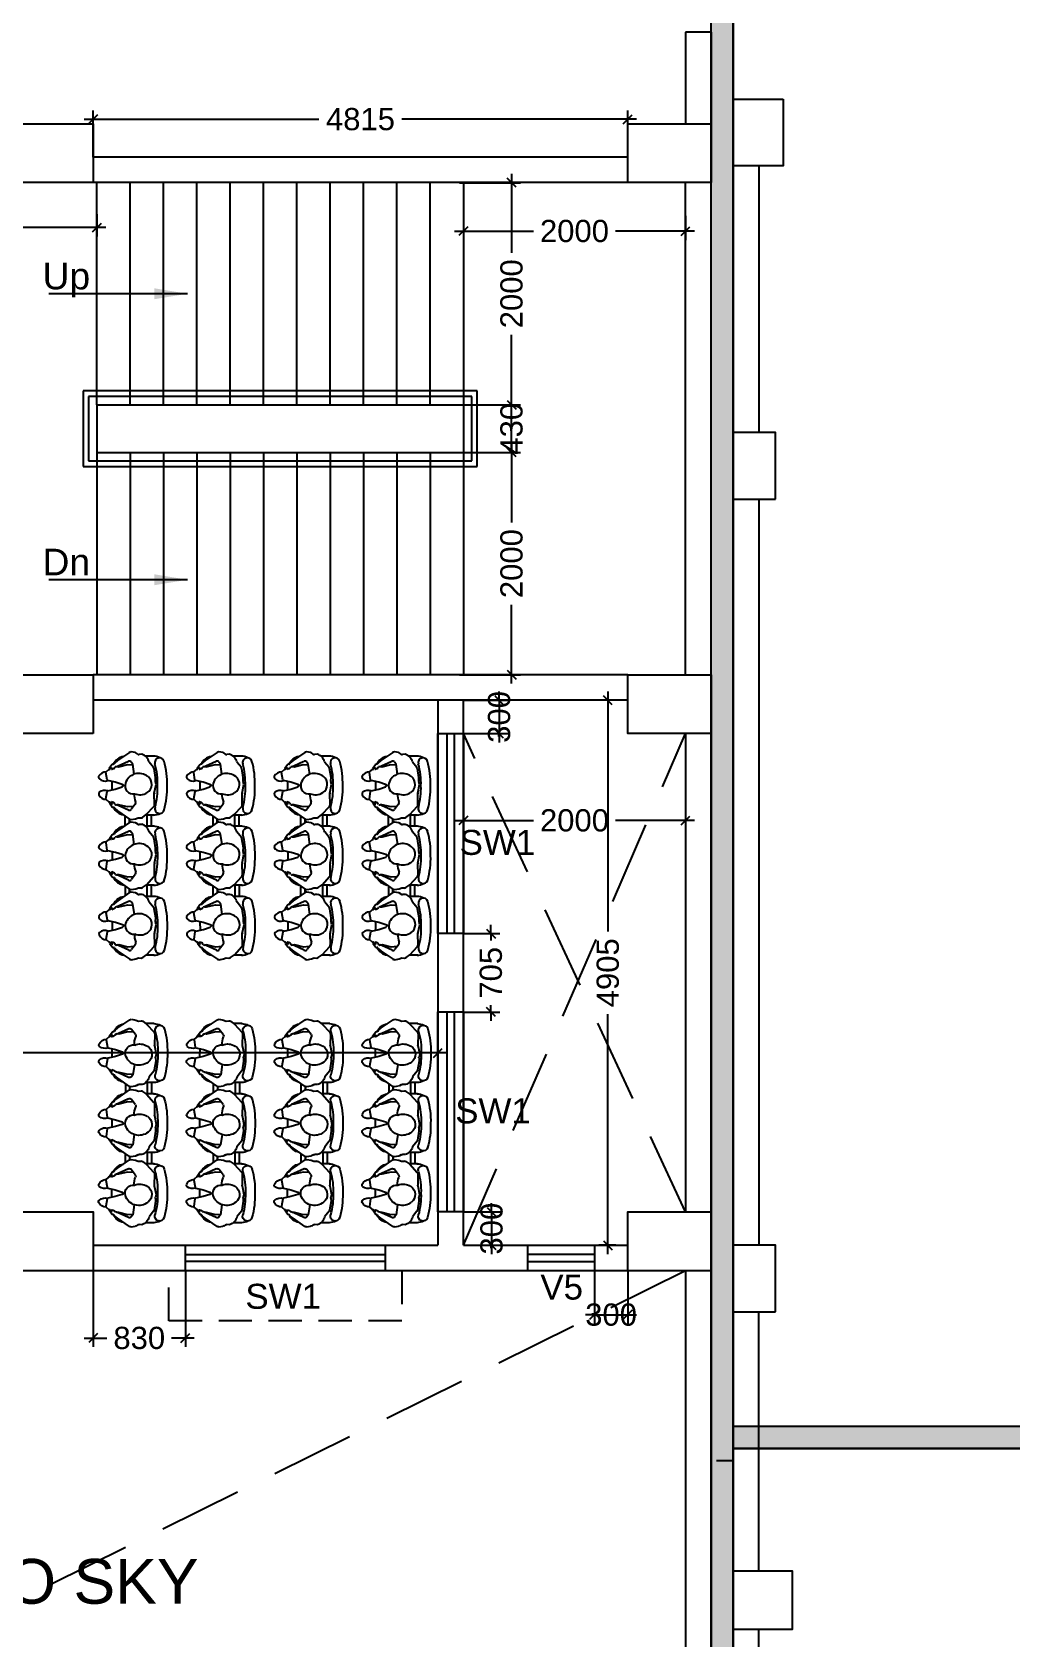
# Model space of a CAD drawing. Extents: x 7620542 to 7843793, y -6476226 to -6093835.
# Drawn here: x 7710235 to 7719049, y -6416719 to -6402265 of the extents above; entities that cross this region are included whole.
import ezdxf
from ezdxf.enums import TextEntityAlignment as Align

# ---------------------------------------------------------------- set-up
doc = ezdxf.new("R2010")
doc.units = 0
doc.header["$LTSCALE"] = 600
doc.header["$MEASUREMENT"] = 0
doc.header["$PDMODE"] = 35
for name, pattern in [('DASHED', [0.75, 0.5, -0.25]), ('HIDDEN', [0.375, 0.25, -0.125]), ('HIDDEN2', [0.1875, 0.125, -0.0625])]:
    doc.linetypes.add(name, pattern=pattern)
doc.layers.get('0').update_dxf_attribs({"linetype": 'CONTINUOUS'})
doc.layers.get('Defpoints').update_dxf_attribs({"linetype": 'CONTINUOUS'})
for name, color, linetype in [('chajja', 7, 'CONTINUOUS'), ('Duct', 8, 'CONTINUOUS'), ('Exp.Joint', 104, 'CONTINUOUS'), ('furniture', 33, 'CONTINUOUS'), ('Human', 8, 'CONTINUOUS'), ('joinery', 7, 'CONTINUOUS'), ('LA-column', 3, 'CONTINUOUS'), ('Railing', 21, 'CONTINUOUS'), ('Stairscase', 7, 'CONTINUOUS'), ('TEXT', 6, 'CONTINUOUS'), ('Walls', 7, 'CONTINUOUS'), ('WIN', 151, 'CONTINUOUS'), ('Working Dim', 5, 'CONTINUOUS')]:
    doc.layers.add(name, color=color, linetype=linetype)
doc.styles.add('ari', font='arial.ttf')
doc.styles.add('ARIAL', font='arial.ttf')
doc.dimstyles.new('int. dim', dxfattribs={"dimtxt": 450, "dimasz": 80, "dimexe": 80, "dimexo": 0, "dimgap": 70, "dimtad": 0, "dimdec": 0, "dimzin": 12, "dimdsep": 46, "dimtxsty": 'ari', "dimblk": 'OBLIQUE', "dimcen": 2, "dimdle": 80, "dimclrd": 256, "dimclre": 256, "dimclrt": 6, "dimadec": 0, "dimazin": 0, "dimtfac": 1, "dimtdec": 0, "dimtix": 1, "dimtmove": 2, "dimatfit": 3, "dimfxl": 1, "dimtolj": 1, "dimtzin": 0, "dimlwd": -1, "dimlwe": -1, "dimarcsym": 0})

# ---------------------------------------------------------------- blocks, each defined once
blk = doc.blocks.new('_Oblique')
at = {"color": 0, "linetype": 'ByBlock', "lineweight": -2}
blk.add_line((-0.5, -0.5), (0.5, 0.5), dxfattribs=at)
blk = doc.blocks.new('*D2235')
at = {"layer": 'Defpoints', "color": 0, "transparency": 16777216}
for p in [(7715599, -6403049), (7710784, -6403389), (7715599, -6403389)]:
    blk.add_point(p, dxfattribs=at)
at = {"layer": 'Working Dim', "transparency": 16777216}
for p, q in [((7710784, -6403389), (7710784, -6402969)), ((7715599, -6403389), (7715599, -6402969)), ((7710704, -6403049), (7712818, -6403049)), ((7715679, -6403049), (7713565, -6403049))]:
    blk.add_line(p, q, dxfattribs=at)
at = {"layer": 'Working Dim', "transparency": 16777216, "xscale": 80, "yscale": 80, "zscale": 80, "rotation": 180}
blk.add_blockref('_Oblique', (7710784, -6403049), dxfattribs=at)
at = {"layer": 'Working Dim', "transparency": 16777216, "xscale": 80, "yscale": 80, "zscale": 80}
blk.add_blockref('_Oblique', (7715599, -6403049), dxfattribs=at)
at = {"layer": 'Working Dim', "color": 6, "transparency": 16777216, "insert": (7713192, -6403049), "char_height": 200, "attachment_point": 5, "style": 'ari'}
blk.add_mtext('\\A1;4815', dxfattribs=at)
blk = doc.blocks.new('*D2237')
at = {"layer": 'Defpoints', "color": 0, "transparency": 16777216}
for p in [(7714119, -6403919, 1), (7716119, -6403919, 2), (7714119, -6404056)]:
    blk.add_point(p, dxfattribs=at)
at = {"layer": 'Working Dim', "transparency": 16777216}
for p, q in [((7714119, -6403919), (7714119, -6404136)), ((7716119, -6403919), (7716119, -6404136)), ((7714039, -6404056), (7714749, -6404056)), ((7716199, -6404056), (7715489, -6404056))]:
    blk.add_line(p, q, dxfattribs=at)
at = {"layer": 'Working Dim', "transparency": 16777216, "xscale": 80, "yscale": 80, "zscale": 80, "rotation": 180}
blk.add_blockref('_Oblique', (7714119, -6404056), dxfattribs=at)
at = {"layer": 'Working Dim', "transparency": 16777216, "xscale": 80, "yscale": 80, "zscale": 80}
blk.add_blockref('_Oblique', (7716119, -6404056), dxfattribs=at)
at = {"layer": 'Working Dim', "color": 6, "transparency": 16777216, "insert": (7715119, -6404056), "char_height": 200, "attachment_point": 5, "style": 'ari'}
blk.add_mtext('\\A1;2000', dxfattribs=at)
blk = doc.blocks.new('*D2238')
at = {"layer": 'Defpoints', "color": 0, "transparency": 16777216}
for p in [(7706484, -6403620, 12), (7706484, -6404023), (7710819, -6403904, 1)]:
    blk.add_point(p, dxfattribs=at)
at = {"layer": 'Working Dim', "transparency": 16777216}
for p, q in [((7706484, -6403620), (7706484, -6404103)), ((7706404, -6404023), (7708278, -6404023)), ((7710899, -6404023), (7709025, -6404023)), ((7710819, -6403904), (7710819, -6404103))]:
    blk.add_line(p, q, dxfattribs=at)
at = {"layer": 'Working Dim', "transparency": 16777216, "xscale": 80, "yscale": 80, "zscale": 80, "rotation": 180}
blk.add_blockref('_Oblique', (7706484, -6404023), dxfattribs=at)
at = {"layer": 'Working Dim', "transparency": 16777216, "xscale": 80, "yscale": 80, "zscale": 80}
blk.add_blockref('_Oblique', (7710819, -6404023), dxfattribs=at)
at = {"layer": 'Working Dim', "color": 6, "transparency": 16777216, "insert": (7708652, -6404023), "char_height": 200, "attachment_point": 5, "style": 'ari'}
blk.add_mtext('\\A1;4335', dxfattribs=at)
blk = doc.blocks.new('*D2239')
at = {"layer": 'Defpoints', "color": 0, "transparency": 16777216}
for p in [(7714084, -6403620, 5), (7714553, -6403620), (7714084, -6405620, 0)]:
    blk.add_point(p, dxfattribs=at)
at = {"layer": 'Working Dim', "transparency": 16777216}
for p, q in [((7714553, -6403540), (7714553, -6404250)), ((7714084, -6403620), (7714633, -6403620)), ((7714553, -6405700), (7714553, -6404990)), ((7714084, -6405620), (7714633, -6405620))]:
    blk.add_line(p, q, dxfattribs=at)
at = {"layer": 'Working Dim', "transparency": 16777216, "xscale": 80, "yscale": 80, "zscale": 80}
for p, rotation in [((7714553, -6403620), 90), ((7714553, -6405620), 270)]:
    blk.add_blockref('_Oblique', p, dxfattribs=dict(at, rotation=rotation))
at = {"layer": 'Working Dim', "color": 6, "transparency": 16777216, "insert": (7714553, -6404620), "char_height": 200, "attachment_point": 5, "rotation": 90, "style": 'ari'}
blk.add_mtext('\\A1;2000', dxfattribs=at)
blk = doc.blocks.new('*D2240')
at = {"layer": 'Defpoints', "color": 0, "transparency": 16777216}
for p in [(7714084, -6406049, -5), (7714084, -6408049, 1), (7714553, -6408049)]:
    blk.add_point(p, dxfattribs=at)
at = {"layer": 'Working Dim', "transparency": 16777216}
for p, q in [((7714553, -6405969), (7714553, -6406679)), ((7714084, -6406049), (7714633, -6406049)), ((7714553, -6408129), (7714553, -6407419)), ((7714084, -6408049), (7714633, -6408049))]:
    blk.add_line(p, q, dxfattribs=at)
at = {"layer": 'Working Dim', "transparency": 16777216, "xscale": 80, "yscale": 80, "zscale": 80}
for p, rotation in [((7714553, -6406049), 90), ((7714553, -6408049), 270)]:
    blk.add_blockref('_Oblique', p, dxfattribs=dict(at, rotation=rotation))
at = {"layer": 'Working Dim', "color": 6, "transparency": 16777216, "insert": (7714553, -6407049), "char_height": 200, "attachment_point": 5, "rotation": 90, "style": 'ari'}
blk.add_mtext('\\A1;2000', dxfattribs=at)
blk = doc.blocks.new('*D2241')
at = {"layer": 'Defpoints', "color": 0, "transparency": 16777216}
for p in [(7714084, -6405620, 0), (7714553, -6405620), (7714084, -6406049, -5)]:
    blk.add_point(p, dxfattribs=at)
at = {"layer": 'Working Dim', "transparency": 16777216}
for p, q in [((7714553, -6405620), (7714553, -6405540)), ((7714084, -6405620), (7714633, -6405620)), ((7714553, -6406049), (7714553, -6405620)), ((7714084, -6406049), (7714633, -6406049)), ((7714553, -6406049), (7714553, -6406129))]:
    blk.add_line(p, q, dxfattribs=at)
at = {"layer": 'Working Dim', "transparency": 16777216, "xscale": 80, "yscale": 80, "zscale": 80}
for p, rotation in [((7714553, -6405620), 270), ((7714553, -6406049), 90)]:
    blk.add_blockref('_Oblique', p, dxfattribs=dict(at, rotation=rotation))
at = {"layer": 'Working Dim', "color": 6, "transparency": 16777216, "insert": (7714553, -6405835), "char_height": 200, "attachment_point": 5, "rotation": 90, "style": 'ari'}
blk.add_mtext('\\A1;430', dxfattribs=at)
blk = doc.blocks.new('*D2243')
at = {"layer": 'Defpoints', "color": 0, "transparency": 16777216}
for p in [(7715299, -6413415, 2), (7715599, -6413415, 2), (7715599, -6413810)]:
    blk.add_point(p, dxfattribs=at)
at = {"layer": 'Working Dim', "transparency": 16777216}
for p, q in [((7715299, -6413415), (7715299, -6413890)), ((7715599, -6413415), (7715599, -6413890)), ((7715299, -6413810), (7715219, -6413810)), ((7715299, -6413810), (7715599, -6413810)), ((7715599, -6413810), (7715679, -6413810))]:
    blk.add_line(p, q, dxfattribs=at)
at = {"layer": 'Working Dim', "transparency": 16777216, "xscale": 80, "yscale": 80, "zscale": 80}
blk.add_blockref('_Oblique', (7715299, -6413810), dxfattribs=at)
at = {"layer": 'Working Dim', "transparency": 16777216, "xscale": 80, "yscale": 80, "zscale": 80, "rotation": 180}
blk.add_blockref('_Oblique', (7715599, -6413810), dxfattribs=at)
at = {"layer": 'Working Dim', "color": 6, "transparency": 16777216, "insert": (7715449, -6413810), "char_height": 200, "attachment_point": 5, "style": 'ari'}
blk.add_mtext('\\A1;300', dxfattribs=at)
blk = doc.blocks.new('*D2244')
at = {"layer": 'Defpoints', "color": 0, "transparency": 16777216}
for p in [(7714119, -6409309, 2), (7716119, -6409309, 2), (7716119, -6409361)]:
    blk.add_point(p, dxfattribs=at)
at = {"layer": 'Working Dim', "transparency": 16777216}
for p, q in [((7714039, -6409361), (7714749, -6409361)), ((7714119, -6409309), (7714119, -6409441)), ((7716199, -6409361), (7715489, -6409361)), ((7716119, -6409309), (7716119, -6409441))]:
    blk.add_line(p, q, dxfattribs=at)
at = {"layer": 'Working Dim', "transparency": 16777216, "xscale": 80, "yscale": 80, "zscale": 80, "rotation": 180}
blk.add_blockref('_Oblique', (7714119, -6409361), dxfattribs=at)
at = {"layer": 'Working Dim', "transparency": 16777216, "xscale": 80, "yscale": 80, "zscale": 80}
blk.add_blockref('_Oblique', (7716119, -6409361), dxfattribs=at)
at = {"layer": 'Working Dim', "color": 6, "transparency": 16777216, "insert": (7715119, -6409361), "char_height": 200, "attachment_point": 5, "style": 'ari'}
blk.add_mtext('\\A1;2000', dxfattribs=at)
blk = doc.blocks.new('*D2245')
at = {"layer": 'Defpoints', "color": 0, "transparency": 16777216}
for p in [(7715492, -6408279, 2), (7715420, -6413185), (7715492, -6413185, 2)]:
    blk.add_point(p, dxfattribs=at)
at = {"layer": 'Working Dim', "transparency": 16777216}
for p, q in [((7715420, -6408199), (7715420, -6410359)), ((7715492, -6408279), (7715340, -6408279)), ((7715420, -6413265), (7715420, -6411105)), ((7715492, -6413185), (7715340, -6413185))]:
    blk.add_line(p, q, dxfattribs=at)
at = {"layer": 'Working Dim', "transparency": 16777216, "xscale": 80, "yscale": 80, "zscale": 80}
for p, rotation in [((7715420, -6408279), 90), ((7715420, -6413185), 270)]:
    blk.add_blockref('_Oblique', p, dxfattribs=dict(at, rotation=rotation))
at = {"layer": 'Working Dim', "color": 6, "transparency": 16777216, "insert": (7715420, -6410732), "char_height": 200, "attachment_point": 5, "rotation": 90, "style": 'ari'}
blk.add_mtext('\\A1;4905', dxfattribs=at)
blk = doc.blocks.new('A$C6F2C55AD')
at = {"layer": 'furniture', "color": 8}
for p, q in [((-379, 896), (-303, 896)), ((0, 593), (0, 669)), ((-374, 366), (-301, 366)), ((-355, 366), (-355, 265)), ((-316, 366), (-316, 265)), ((-157, 331), (-157, 300)), ((-119, 356), (-119, 275)), ((-379, 265), (-303, 265)), ((-374, 265), (-303, 265)), ((0, -38), (0, 38)), ((-379, -265), (-301, -265)), ((-355, -265), (-355, -366)), ((-316, -265), (-316, -366)), ((-119, -275), (-119, -356)), ((-379, -366), (-303, -366)), ((-374, -366), (-303, -366)), ((-157, -300), (-157, -331)), ((0, -669), (0, -593)), ((-379, -896), (-301, -896))]:
    blk.add_line(p, q, dxfattribs=at)
for centre, radius, start, end in [((-429, 838), 43.2, 344.361, 164.361), ((-374, 771), 125, 90, 118.9699), ((-125, 771), 125, 25.4407, 79.8153), ((236, 652), 733, 164.361, 181.6247), ((236, 652), 647, 164.361, 181.8419), ((236, 610), 733, 178.3753, 195.639), ((236, 610), 647, 178.1581, 195.639), ((-429, 424), 43.2, 195.639, 15.639), ((-125, 491), 125, 280.1847, 334.5593), ((-374, 491), 125, 241.0301, 270), ((236, 21), 733, 164.361, 181.6247), ((-429, 207), 43.2, 344.361, 164.361), ((-374, 140), 125, 90, 118.9699), ((236, 21), 647, 164.361, 181.8419), ((-125, 140), 125, 25.4407, 79.8153), ((236, -21), 733, 178.3753, 195.639), ((236, -21), 647, 178.1581, 195.639), ((-429, -207), 43.2, 195.639, 15.639), ((-374, -140), 125, 241.0301, 270), ((-125, -140), 125, 280.1847, 334.5593), ((236, -610), 733, 164.361, 181.6247), ((-429, -424), 43.2, 344.361, 164.361), ((-374, -491), 125, 90, 118.9699), ((-125, -491), 125, 25.4407, 79.8153), ((236, -610), 647, 164.361, 181.8419), ((236, -652), 733, 178.3753, 195.639), ((236, -652), 647, 178.1581, 195.639), ((-429, -838), 43.2, 195.639, 15.639), ((-125, -771), 125, 280.1847, 334.5593), ((-374, -771), 125, 241.0301, 270)]:
    blk.add_arc(centre, radius, start, end, dxfattribs=at)
at = {"layer": 'Human', "color": 8}
for p, q in [((-309, 892), (-377, 818)), ((-274, 917), (-309, 892)), ((-236, 919), (-260, 921)), ((-212, 928), (-236, 919)), ((-172, 935), (-212, 928)), ((-50, 857), (-157, 931)), ((-383, 803), (-381, 703)), ((-209, 798), (-173, 844)), ((-148, 850), (-56, 808)), ((-56, 808), (-40, 802)), ((-25, 837), (-50, 857)), ((-19, 827), (-25, 837)), ((-7, 824), (-15, 825)), ((-8, 781), (4, 776)), ((-1, 787), (-5, 793)), ((5, 781), (-1, 787)), ((24, 785), (0, 820)), ((0, 792), (11, 789)), ((11, 789), (19, 779)), ((-381, 699), (-397, 621)), ((-397, 621), (-391, 593)), ((-391, 588), (-392, 559)), ((-392, 559), (-379, 478)), ((-375, 468), (-334, 417)), ((-200, 528), (-187, 436)), ((-187, 436), (-173, 418)), ((-148, 412), (-56, 454)), ((-56, 454), (-40, 459)), ((-40, 459), (-29, 462)), ((-25, 425), (-19, 435)), ((-15, 437), (-7, 438)), ((2, 482), (-10, 477)), ((-3, 469), (3, 477)), ((11, 473), (-3, 469)), ((0, 442), (24, 477)), ((4, 481), (2, 482)), ((3, 477), (4, 481)), ((19, 483), (11, 473)), ((-269, 348), (-244, 349)), ((-236, 288), (-260, 290)), ((-212, 297), (-236, 288)), ((-232, 346), (-216, 336)), ((-172, 304), (-212, 297)), ((-208, 333), (-172, 327)), ((-157, 331), (-50, 405)), ((-50, 226), (-157, 300)), ((-50, 405), (-25, 425)), ((-383, 172), (-381, 72)), ((-309, 261), (-377, 187)), ((-274, 286), (-309, 261)), ((-209, 167), (-173, 213)), ((-148, 219), (-56, 177)), ((-56, 177), (-40, 171)), ((-25, 206), (-50, 226)), ((-19, 196), (-25, 206)), ((-7, 193), (-15, 194)), ((-8, 151), (4, 145)), ((-1, 156), (-5, 162)), ((5, 150), (-1, 156)), ((24, 154), (0, 189)), ((0, 162), (11, 158)), ((11, 158), (19, 148)), ((-381, 68), (-397, -10)), ((-397, -10), (-391, -38)), ((-391, -43), (-392, -72)), ((-392, -72), (-379, -153)), ((-200, -103), (-187, -195)), ((-375, -163), (-334, -214)), ((-269, -283), (-244, -282)), ((-232, -285), (-216, -295)), ((-187, -195), (-173, -213)), ((-157, -300), (-50, -226)), ((-148, -219), (-56, -177)), ((-56, -177), (-40, -171)), ((-50, -226), (-25, -206)), ((-40, -171), (-29, -169)), ((-25, -206), (-19, -196)), ((-15, -194), (-7, -193)), ((2, -149), (-10, -154)), ((-3, -162), (3, -154)), ((11, -158), (-3, -162)), ((0, -189), (24, -154)), ((4, -150), (2, -149)), ((3, -154), (4, -150)), ((19, -148), (11, -158)), ((-309, -370), (-377, -444)), ((-274, -345), (-309, -370)), ((-236, -343), (-260, -341)), ((-212, -334), (-236, -343)), ((-172, -327), (-212, -334)), ((-209, -464), (-173, -418)), ((-208, -298), (-172, -304)), ((-50, -405), (-157, -331)), ((-148, -412), (-56, -454)), ((-25, -425), (-50, -405)), ((-19, -435), (-25, -425)), ((-381, -563), (-397, -641)), ((-383, -459), (-381, -559)), ((-56, -454), (-40, -459)), ((-7, -438), (-15, -437)), ((-8, -480), (4, -486)), ((-1, -475), (-5, -469)), ((5, -481), (-1, -475)), ((24, -477), (0, -442)), ((0, -469), (11, -473)), ((11, -473), (19, -483)), ((-397, -641), (-391, -668)), ((-391, -674), (-392, -703)), ((-392, -703), (-379, -784)), ((-375, -793), (-334, -844)), ((-200, -734), (-187, -826)), ((-187, -826), (-173, -844)), ((-157, -931), (-50, -857)), ((-148, -850), (-56, -808)), ((-56, -808), (-40, -802)), ((-50, -857), (-25, -837)), ((-40, -802), (-29, -800)), ((-25, -837), (-19, -827)), ((-15, -825), (-7, -824)), ((2, -780), (-10, -785)), ((-3, -793), (3, -785)), ((11, -789), (-3, -793)), ((0, -820), (24, -785)), ((4, -781), (2, -780)), ((3, -785), (4, -781)), ((19, -779), (11, -789)), ((-269, -914), (-244, -913)), ((-232, -916), (-216, -926)), ((-208, -929), (-172, -935))]:
    blk.add_line(p, q, dxfattribs=at)
for points in [[(-193, 818), (-141, 822), (-59, 802), (-42, 803)], [(-42, 459), (-59, 460), (-141, 440), (-187, 443)], [(-193, 188), (-141, 191), (-59, 171), (-42, 172)], [(-42, -172), (-59, -171), (-141, -191), (-187, -188)], [(-193, -443), (-141, -440), (-59, -460), (-42, -459)], [(-42, -803), (-59, -802), (-141, -822), (-187, -819)]]:
    blk.add_lwpolyline(points, dxfattribs=at)
for points in [[(24, 781), (52, 756, -0.259848), (54, 749), (43, 683, -0.302547), (37, 677), (-30, 662), (-92, 642), (-107, 628), (-92, 620), (-30, 600), (37, 585, -0.302547), (43, 578), (54, 513, -0.259848), (52, 506), (24, 481)], [(24, 150), (52, 125, -0.259848), (54, 118), (43, 52, -0.302547), (37, 46), (-30, 31), (-92, 11), (-107, -3), (-92, -11), (-30, -31), (37, -46, -0.302547), (43, -52), (54, -118, -0.259848), (52, -125), (24, -150)], [(24, -481), (52, -506, -0.259848), (54, -513), (43, -578, -0.302547), (37, -585), (-30, -600), (-92, -620), (-107, -633), (-92, -642), (-30, -662), (37, -677, -0.302547), (43, -683), (54, -749, -0.259848), (52, -756), (24, -781)]]:
    blk.add_lwpolyline(points, format="xyb", dxfattribs=at)
for points in [[(115, 689, 0.28165), (118, 712, 0.281432), (52, 756, -0.259848), (54, 749), (43, 683, -0.302547), (37, 677, 0.254294)], [(115, 58, 0.28165), (118, 81, 0.281432), (52, 125, -0.259848), (54, 118), (43, 52, -0.302547), (37, 46, 0.254294)], [(115, -573, 0.28165), (118, -550, 0.281432), (52, -506, -0.259848), (54, -513), (43, -578, -0.302547), (37, -585, 0.254294)]]:
    blk.add_lwpolyline(points, format="xyb", close=True, dxfattribs=at)
for centre, radius, start, end in [((-262, 900), 20.7, 84.2936, 126.1379), ((-168, 914), 20.7, 55.2478, 99.1519), ((-362, 803), 20.7, 137.3161, 180.8191), ((-193, 785), 20.7, 142.3991, 201.4261), ((-409, 700), 211, 1.1807, 21.4261), ((-157, 832), 20.7, 65.5125, 142.3991), ((-37, 793), 10.2, 45.435, 108.1784), ((-5, 806), 24.7, 193.9888, 263.5389), ((-15, 829), 4.56, 211.6328, 266.4385), ((-8, 814), 9.9, 34.2468, 86.4385), ((-3, 788), 5.09, 52.4637, 108.4149), ((0, 781), 6.05, 308.4181, 329.2946), ((3, 779), 2.67, 329.2946, 45.0334), ((21, 780), 2.15, 218.553, 288.5809), ((20, 783), 4.98, 288.5809, 18.6143), ((-411, 589), 20.7, 357.1355, 11.8973), ((-402, 703), 20.7, 348.8982, 0.8191), ((-269, 619), 89.1, 123.3122, 231.3111), ((-250, 591), 122, 67.1497, 123.3122), ((-240, 645), 124, 285.5429, 343.9718), ((-192, 631), 73.9, 343.9718, 98.0509), ((62, 513), 75.9, 47.3296, 108.8978), ((-358, 481), 20.7, 189.3001, 218.6806), ((-242, 652), 131, 231.3111, 285.5429), ((-7, 453), 24.1, 96.9092, 158.3871), ((-15, 432), 4.56, 93.5615, 148.3672), ((-8, 447), 9.9, 273.5615, 325.7532), ((21, 481), 2.15, 71.4191, 141.447), ((20, 479), 4.98, 341.3857, 71.4191), ((49, 588), 82.7, 271.2733, 329.4641), ((98, 552), 22.8, 344.3632, 47.2828), ((-238, 442), 99.4, 194.4561, 251.4627), ((-262, 270), 20.7, 84.2936, 126.1379), ((-243, 329), 20.7, 58.0246, 92.8591), ((-205, 354), 20.7, 238.0246, 260.8481), ((-157, 430), 20.7, 217.6009, 294.4875), ((-168, 348), 20.7, 260.8481, 304.7522), ((-168, 283), 20.7, 55.2478, 99.1519), ((-362, 173), 20.7, 137.3161, 180.8191), ((-193, 154), 20.7, 142.3991, 201.4261), ((-409, 69), 211, 1.1807, 21.4261), ((-157, 201), 20.7, 65.5125, 142.3991), ((-37, 162), 10.2, 45.435, 108.1784), ((-5, 175), 24.7, 193.9888, 263.5389), ((-15, 198), 4.56, 211.6328, 266.4385), ((-8, 184), 9.9, 34.2468, 86.4385), ((-3, 157), 5.09, 52.4637, 108.4149), ((0, 150), 6.05, 308.4181, 329.2946), ((3, 148), 2.67, 329.2946, 45.0334), ((21, 149), 2.15, 218.553, 288.5809), ((20, 152), 4.98, 288.5809, 18.6143), ((-402, 72), 20.7, 348.8982, 0.8191), ((-269, -12), 89.1, 123.3122, 231.3111), ((-250, -40), 122, 67.1497, 123.3122), ((-192, 0), 73.9, 343.9718, 98.0509), ((-411, -42), 20.7, 357.1355, 11.8973), ((-242, 21), 131, 231.3111, 285.5429), ((-240, 14), 124, 285.5429, 343.9718), ((62, -118), 75.9, 47.3296, 108.8978), ((49, -43), 82.7, 271.2733, 329.4641), ((98, -79), 22.8, 344.3632, 47.2828), ((-358, -150), 20.7, 189.3001, 218.6806), ((-238, -189), 99.4, 194.4561, 251.4627), ((-243, -302), 20.7, 58.0246, 92.8591), ((-157, -201), 20.7, 217.6009, 294.4875), ((-7, -178), 24.1, 96.9092, 158.3871), ((-15, -198), 4.56, 93.5615, 148.3672), ((-8, -184), 9.9, 273.5615, 325.7532), ((21, -149), 2.15, 71.4191, 141.447), ((20, -152), 4.98, 341.3857, 71.4191), ((-262, -361), 20.7, 84.2936, 126.1379), ((-205, -277), 20.7, 238.0246, 260.8481), ((-157, -430), 20.7, 65.5125, 142.3991), ((-168, -283), 20.7, 260.8481, 304.7522), ((-168, -348), 20.7, 55.2478, 99.1519), ((-362, -458), 20.7, 137.3161, 180.8191), ((-402, -559), 20.7, 348.8982, 0.8191), ((-269, -643), 89.1, 123.3122, 231.3111), ((-250, -671), 122, 67.1497, 123.3122), ((-193, -477), 20.7, 142.3991, 201.4261), ((-409, -562), 211, 1.1807, 21.4261), ((-192, -631), 73.9, 343.9718, 98.0509), ((-37, -469), 10.2, 45.435, 108.1784), ((-5, -456), 24.7, 193.9888, 263.5389), ((-15, -432), 4.56, 211.6328, 266.4385), ((-8, -447), 9.9, 34.2468, 86.4385), ((-3, -473), 5.09, 52.4637, 108.4149), ((0, -481), 6.05, 308.4181, 329.2946), ((3, -483), 2.67, 329.2946, 45.0334), ((21, -481), 2.15, 218.553, 288.5809), ((20, -479), 4.98, 288.5809, 18.6143), ((-411, -673), 20.7, 357.1355, 11.8973), ((-242, -610), 131, 231.3111, 285.5429), ((-240, -617), 124, 285.5429, 343.9718), ((62, -749), 75.9, 47.3296, 108.8978), ((49, -674), 82.7, 271.2733, 329.4641), ((98, -710), 22.8, 344.3632, 47.2828), ((-358, -781), 20.7, 189.3001, 218.6806), ((-238, -820), 99.4, 194.4561, 251.4627), ((-157, -832), 20.7, 217.6009, 294.4875), ((-7, -809), 24.1, 96.9092, 158.3871), ((-15, -829), 4.56, 93.5615, 148.3672), ((-8, -814), 9.9, 273.5615, 325.7532), ((21, -780), 2.15, 71.4191, 141.447), ((20, -783), 4.98, 341.3857, 71.4191), ((-243, -933), 20.7, 58.0246, 92.8591), ((-205, -908), 20.7, 238.0246, 260.8481), ((-168, -914), 20.7, 260.8481, 304.7522)]:
    blk.add_arc(centre, radius, start, end, dxfattribs=at)
blk = doc.blocks.new('*D2246')
at = {"layer": 'Defpoints', "color": 0, "transparency": 16777216}
for p in [(7688949, -6410882, 2), (7713889, -6410882, 2), (7713889, -6411454)]:
    blk.add_point(p, dxfattribs=at)
at = {"layer": 'Working Dim', "transparency": 16777216}
for p, q in [((7688949, -6410882), (7688949, -6411534)), ((7713889, -6410882), (7713889, -6411534)), ((7688869, -6411454), (7700971, -6411454)), ((7713969, -6411454), (7701867, -6411454))]:
    blk.add_line(p, q, dxfattribs=at)
at = {"layer": 'Working Dim', "transparency": 16777216, "xscale": 80, "yscale": 80, "zscale": 80, "rotation": 180}
blk.add_blockref('_Oblique', (7688949, -6411454), dxfattribs=at)
at = {"layer": 'Working Dim', "transparency": 16777216, "xscale": 80, "yscale": 80, "zscale": 80}
blk.add_blockref('_Oblique', (7713889, -6411454), dxfattribs=at)
at = {"layer": 'Working Dim', "color": 6, "transparency": 16777216, "insert": (7701419, -6411454), "char_height": 200, "attachment_point": 5, "style": 'ari'}
blk.add_mtext('\\A1;24940', dxfattribs=at)
blk = doc.blocks.new('*D2473')
at = {"layer": 'Defpoints', "color": 0, "transparency": 16777216}
for p in [(7710785, -6413415, 2), (7711615, -6413415, 2), (7711615, -6414020)]:
    blk.add_point(p, dxfattribs=at)
at = {"layer": 'Working Dim', "transparency": 16777216}
for p, q in [((7710785, -6413415), (7710785, -6414100)), ((7711615, -6413415), (7711615, -6414100)), ((7710705, -6414020), (7710909, -6414020)), ((7711695, -6414020), (7711491, -6414020))]:
    blk.add_line(p, q, dxfattribs=at)
at = {"layer": 'Working Dim', "transparency": 16777216, "xscale": 80, "yscale": 80, "zscale": 80, "rotation": 180}
blk.add_blockref('_Oblique', (7710785, -6414020), dxfattribs=at)
at = {"layer": 'Working Dim', "transparency": 16777216, "xscale": 80, "yscale": 80, "zscale": 80}
blk.add_blockref('_Oblique', (7711615, -6414020), dxfattribs=at)
at = {"layer": 'Working Dim', "color": 6, "transparency": 16777216, "insert": (7711200, -6414020), "char_height": 200, "attachment_point": 5, "style": 'ari'}
blk.add_mtext('\\A1;830', dxfattribs=at)
blk = doc.blocks.new('*D2474')
at = {"layer": 'Defpoints', "color": 0, "transparency": 16777216}
for p in [(7714119, -6408279, 9), (7714119, -6408579, 9), (7714441, -6408579)]:
    blk.add_point(p, dxfattribs=at)
at = {"layer": 'Working Dim', "transparency": 16777216}
for p, q in [((7714441, -6408279), (7714441, -6408199)), ((7714119, -6408279), (7714521, -6408279)), ((7714441, -6408279), (7714441, -6408579)), ((7714119, -6408579), (7714521, -6408579)), ((7714441, -6408579), (7714441, -6408659))]:
    blk.add_line(p, q, dxfattribs=at)
at = {"layer": 'Working Dim', "transparency": 16777216, "xscale": 80, "yscale": 80, "zscale": 80}
for p, rotation in [((7714441, -6408279), 270), ((7714441, -6408579), 90)]:
    blk.add_blockref('_Oblique', p, dxfattribs=dict(at, rotation=rotation))
at = {"layer": 'Working Dim', "color": 6, "transparency": 16777216, "insert": (7714441, -6408429), "char_height": 200, "attachment_point": 5, "rotation": 90, "style": 'ari'}
blk.add_mtext('\\A1;300', dxfattribs=at)
blk = doc.blocks.new('*D2475')
at = {"layer": 'Defpoints', "color": 0, "transparency": 16777216}
for p in [(7714119, -6412885, 9), (7714119, -6413185), (7714373, -6413185)]:
    blk.add_point(p, dxfattribs=at)
at = {"layer": 'Working Dim', "transparency": 16777216}
for p, q in [((7714373, -6412885), (7714373, -6412805)), ((7714119, -6412885), (7714453, -6412885)), ((7714373, -6412885), (7714373, -6413185)), ((7714119, -6413185), (7714453, -6413185)), ((7714373, -6413185), (7714373, -6413265))]:
    blk.add_line(p, q, dxfattribs=at)
at = {"layer": 'Working Dim', "transparency": 16777216, "xscale": 80, "yscale": 80, "zscale": 80}
for p, rotation in [((7714373, -6412885), 270), ((7714373, -6413185), 90)]:
    blk.add_blockref('_Oblique', p, dxfattribs=dict(at, rotation=rotation))
at = {"layer": 'Working Dim', "color": 6, "transparency": 16777216, "insert": (7714373, -6413035), "char_height": 200, "attachment_point": 5, "rotation": 90, "style": 'ari'}
blk.add_mtext('\\A1;300', dxfattribs=at)
blk = doc.blocks.new('*D2477')
at = {"layer": 'Defpoints', "color": 0, "transparency": 16777216}
for p in [(7714119, -6410379, -6), (7714367, -6410379), (7714119, -6411085, -6)]:
    blk.add_point(p, dxfattribs=at)
at = {"layer": 'Working Dim', "transparency": 16777216}
for p, q in [((7714119, -6410379), (7714447, -6410379)), ((7714367, -6410379), (7714367, -6410299)), ((7714367, -6410379), (7714367, -6410441)), ((7714119, -6411085), (7714447, -6411085)), ((7714367, -6411085), (7714367, -6411023)), ((7714367, -6411085), (7714367, -6411165))]:
    blk.add_line(p, q, dxfattribs=at)
at = {"layer": 'Working Dim', "transparency": 16777216, "xscale": 80, "yscale": 80, "zscale": 80}
for p, rotation in [((7714367, -6410379), 270), ((7714367, -6411085), 90)]:
    blk.add_blockref('_Oblique', p, dxfattribs=dict(at, rotation=rotation))
at = {"layer": 'Working Dim', "color": 6, "transparency": 16777216, "insert": (7714367, -6410732), "char_height": 200, "attachment_point": 5, "rotation": 90, "style": 'ari'}
blk.add_mtext('\\A1;705', dxfattribs=at)

msp = doc.modelspace()

# ---------------------------------------------------------------- hatches: boundary and pattern name
at = {"layer": 'Exp.Joint', "linetype": 'HIDDEN'}
for points in [[(7716549.14, -6334493.662), (7716349.14, -6334493.662), (7716349.14, -6455862.509), (7716549.14, -6455862.509)], [(7716549.14, -6414814.292), (7720910.342, -6414814.292), (7720910.342, -6415014.292), (7716549.14, -6415014.292)], [(7716549.14, -6414814.292), (7720910.342, -6414814.292), (7720910.342, -6415014.292), (7716549.14, -6415014.292)]]:
    msp.add_hatch(color=256, dxfattribs=at).paths.add_polyline_path(points)

# ---------------------------------------------------------------- linework, layer by layer
at = {"layer": 'chajja', "color": 7, "linetype": 'DASHED', "elevation": -9.699}
msp.add_lwpolyline([(7713565.144, -6413414.851), (7713565.144, -6413864.851), (7711465.144, -6413864.85), (7711465.144, -6413414.85)], dxfattribs=at)
at = {"layer": 'Duct', "color": 8, "linetype": 'HIDDEN2', "ltscale": 10}
for p, q in [((7714118.849, -6413184.822, -5.945), (7716119.144, -6408579.459, -2.179)), ((7716119.144, -6412884.85, -2.179), (7714118.849, -6408579.462, -5.945)), ((7716119.145, -6413414.85, -1.988), (7703969.147, -6419413.735, 1.741))]:
    msp.add_line(p, q, dxfattribs=at)
at = {"layer": 'Exp.Joint', "linetype": 'HIDDEN'}
msp.add_line((7716549.14, -6415125.371, -10.075), (7716349.14, -6415125.371, -10.075), dxfattribs=at)
msp.add_line((7716549.14, -6415125.371, -10.075), (7716349.14, -6415125.371, -10.075), dxfattribs=at)
at = {"layer": 'Exp.Joint', "linetype": 'HIDDEN', "const_width": 20}
for points, elevation in [([(7716549.14, -6334493.662), (7716349.14, -6334493.662), (7716349.14, -6455862.509), (7716549.14, -6455862.509)], -11195.81), ([(7716549.14, -6414814.292), (7720910.342, -6414814.292), (7720910.342, -6415014.292), (7716549.14, -6415014.292)], -10.555), ([(7716549.14, -6414814.292), (7720910.342, -6414814.292), (7720910.342, -6415014.292), (7716549.14, -6415014.292)], -10.555)]:
    msp.add_lwpolyline(points, close=True, dxfattribs=dict(at, elevation=elevation))
at = {"layer": 'LA-column', "color": 2}
for points, elevation in [([(7716999.144, -6402869.615), (7716999.144, -6403469.615), (7716549.144, -6403469.615), (7716549.144, -6402869.615)], -11196.192), ([(7710784.144, -6403619.722), (7710034.144, -6403619.722), (7710034.144, -6403089.722), (7710784.144, -6403089.722)], -9.508), ([(7716349.144, -6403619.722), (7715599.144, -6403619.722), (7715599.144, -6403089.722), (7716349.144, -6403089.722)], -14.83), ([(7716929.144, -6406469.717), (7716929.144, -6405869.717), (7716549.144, -6405869.717), (7716549.144, -6406469.717)], -14.83), ([(7710784.144, -6408579.442), (7710034.144, -6408579.442), (7710034.144, -6408049.442), (7710784.144, -6408049.442)], -9.508), ([(7716349.144, -6408579.442), (7715599.144, -6408579.442), (7715599.144, -6408049.442), (7716349.144, -6408049.442)], -9.508), ([(7710784.144, -6413414.832), (7710034.144, -6413414.832), (7710034.144, -6412884.832), (7710784.144, -6412884.832)], -9.508), ([(7716349.144, -6413414.832), (7715599.144, -6413414.832), (7715599.144, -6412884.832), (7716349.144, -6412884.832)], -9.508), ([(7716928.97, -6413784.832), (7716928.97, -6413184.832), (7716548.97, -6413184.832), (7716548.97, -6413784.832)], -11.41)]:
    msp.add_lwpolyline(points, close=True, dxfattribs=dict(at, elevation=elevation))
at = {"layer": 'LA-column', "color": 2, "elevation": -9.699, "flags": 128}
msp.add_lwpolyline([(7716549.144, -6416113.752), (7717079.144, -6416113.752), (7717079.144, -6416643.752), (7716549.144, -6416643.752)], close=True, dxfattribs=at)
at = {"layer": 'Railing'}
for p, q in [((7714244.226, -6405494.739, -12.441), (7710694.226, -6405494.739, -12.441)), ((7710694.226, -6405494.739, -12.565), (7710694.226, -6406174.46, -12.546)), ((7714194.226, -6405544.739, -12.441), (7710744.226, -6405544.739, -12.441)), ((7710744.226, -6405544.739, -12.441), (7710744.226, -6406124.46, -12.441)), ((7714194.226, -6406124.46, -12.441), (7714194.226, -6405544.739, -12.441)), ((7714244.226, -6406174.46, -12.307), (7714244.226, -6405494.739, -12.575)), ((7710694.226, -6406174.46, -12.441), (7714244.226, -6406174.46, -12.441)), ((7710744.226, -6406124.46, -12.441), (7714194.226, -6406124.46, -12.441))]:
    msp.add_line(p, q, dxfattribs=at)
at = {"layer": 'Stairscase', "color": 7}
for p, q in [((7710819.226, -6405619.739, -12.441), (7710819.226, -6403619.739, -10.73)), ((7711119.226, -6405619.739, -12.441), (7711119.226, -6403619.739, -10.73)), ((7711419.226, -6405619.739, -12.441), (7711419.226, -6403619.739, -10.73)), ((7711719.226, -6405619.739, -12.441), (7711719.226, -6403619.739, -10.73)), ((7712019.226, -6405619.739, -12.441), (7712019.226, -6403619.739, -10.73)), ((7712319.226, -6405619.739, -12.441), (7712319.226, -6403619.739, -10.73)), ((7712619.226, -6405619.739, -12.441), (7712619.226, -6403619.739, -10.73)), ((7712919.226, -6405619.739, -12.441), (7712919.226, -6403619.739, -10.73)), ((7713219.226, -6405619.739, -12.441), (7713219.226, -6403619.739, -10.73)), ((7713519.226, -6405619.739, -12.441), (7713519.226, -6403619.739, -10.73)), ((7713819.226, -6405619.739, -12.441), (7713819.226, -6403619.739, -10.73)), ((7714119.226, -6403619.739, -10.73), (7714119.226, -6405619.739, -12.441)), ((7710819.226, -6405619.739, -12.441), (7714119.226, -6405619.739, -12.441)), ((7710819.226, -6405619.739, -12.441), (7710819.226, -6406049.46, -12.441)), ((7714119.226, -6405619.739, -12.441), (7714119.226, -6406049.46, -12.441)), ((7710819.226, -6406049.46, -12.441), (7714119.226, -6406049.46, -12.441)), ((7710819.226, -6406049.46, -12.441), (7710819.226, -6408049.46, -8.2)), ((7711119.226, -6406049.46, -12.441), (7711119.226, -6408049.46, -8.2)), ((7711419.226, -6406049.46, -12.441), (7711419.226, -6408049.46, -8.2)), ((7711719.226, -6406049.46, -12.441), (7711719.226, -6408049.46, -8.2)), ((7712019.226, -6406049.46, -12.441), (7712019.226, -6408049.461, -8.2)), ((7712319.226, -6406049.46, -12.441), (7712319.226, -6408049.461, -8.2)), ((7712619.226, -6406049.46, -12.441), (7712619.226, -6408049.461, -8.2)), ((7712919.226, -6406049.46, -12.441), (7712919.226, -6408049.461, -8.2)), ((7713219.226, -6406049.46, -12.441), (7713219.226, -6408049.461, -8.2)), ((7713519.226, -6406049.46, -12.441), (7713519.226, -6408049.462, -8.2)), ((7713819.226, -6406049.46, -12.441), (7713819.226, -6408049.462, -8.2)), ((7714119.226, -6406049.46, -12.441), (7714119.226, -6408049.462, -8.2))]:
    msp.add_line(p, q, dxfattribs=at)
at = {"layer": 'Walls', "linetype": 'Continuous'}
for p, q in [((7716119.055, -6402264.781, -12.441), (7716119.055, -6403089.744, -12.441)), ((7716349.055, -6402264.781, -12.441), (7716119.055, -6402264.781, -12.441)), ((7716349.055, -6402264.781, -12.441), (7716349.055, -6403089.744, -12.441)), ((7715599.144, -6403389.38, -12.441), (7710784.144, -6403389.38, -12.441)), ((7716549.145, -6403469.615, -12.441), (7716549.145, -6405869.717, -12.441)), ((7716779.145, -6403469.615, -12.441), (7716779.145, -6405869.717, -12.441)), ((7715599.144, -6403619.739, -12.441), (7710784.144, -6403619.739, -12.441)), ((7716119.316, -6408049.463, -12.441), (7716119.316, -6403619.722, -12.441)), ((7716349.144, -6408049.463, -12.441), (7716349.144, -6403619.722, -12.441)), ((7716549.145, -6406469.717, -12.441), (7716549.145, -6413184.832, -12.441)), ((7716779.145, -6406469.717, -12.441), (7716779.145, -6413184.832, -12.441)), ((7715599.144, -6408049.463, -12.441), (7710785.144, -6408049.46, -12.441)), ((7715599.144, -6408279.292, -12.441), (7710785.144, -6408279.288, -12.441)), ((7713888.849, -6408279.291, -12.441), (7713888.849, -6413184.709, -12.441)), ((7714118.849, -6413184.822, -12.441), (7714118.849, -6408279.291, -12.441)), ((7716119.144, -6408579.459, -12.441), (7716119.144, -6412884.85, -12.441)), ((7716349.144, -6408579.459, -12.441), (7716349.144, -6412884.85, -12.441)), ((7710785.144, -6413184.822, -12.441), (7713888.849, -6413184.822, -12.441)), ((7714118.849, -6413184.822, -12.441), (7715599.144, -6413184.822, -12.441)), ((7715599.144, -6413414.85, -12.441), (7710785.144, -6413414.85, -12.441)), ((7716119.145, -6413414.833, -12.441), (7716119.144, -6419043.723, -12.441)), ((7716349.145, -6413414.85, -12.441), (7716349.144, -6419043.723, -12.441)), ((7716549.146, -6416113.752, -12.441), (7716549.146, -6413784.832, -12.441)), ((7716779.146, -6416113.752, -12.441), (7716779.146, -6413784.832, -12.441)), ((7716549.146, -6418963.698, -12.441), (7716549.146, -6416643.752, -12.441)), ((7716779.146, -6418963.698, -12.441), (7716779.146, -6416643.752, -12.441))]:
    msp.add_line(p, q, dxfattribs=at)
at = {"layer": 'WIN', "linetype": 'Continuous'}
for points, elevation in [([(7714118.807, -6408579.264), (7714118.807, -6410379.264), (7713888.807, -6410379.264), (7713888.807, -6408579.264)], -5.78), ([(7714036.024, -6408579.264), (7714036.024, -6410379.264), (7713971.591, -6410379.264), (7713971.591, -6408579.264)], -5.78), ([(7714118.807, -6411084.945), (7714118.807, -6412884.945), (7713888.807, -6412884.945), (7713888.807, -6411084.945)], -5.78), ([(7714036.024, -6411084.945), (7714036.024, -6412884.945), (7713971.59, -6412884.945), (7713971.59, -6411084.945)], -5.78), ([(7713415.144, -6413414.85), (7711615.144, -6413414.85), (7711615.144, -6413184.85), (7713415.144, -6413184.85)], -14.83), ([(7713415.144, -6413332.066), (7711615.144, -6413332.066), (7711615.144, -6413267.633), (7713415.144, -6413267.633)], -14.83), ([(7715299.144, -6413414.85), (7714699.144, -6413414.85), (7714699.144, -6413184.85), (7715299.144, -6413184.85)], -12.441), ([(7715299.144, -6413333.509), (7714699.144, -6413333.509), (7714699.144, -6413266.191), (7715299.144, -6413266.191)], -12.441)]:
    msp.add_lwpolyline(points, close=True, dxfattribs=dict(at, elevation=elevation))

# ---------------------------------------------------------------- block references
at = {"layer": 'furniture', "ltscale": 0.75, "rotation": 180.0922148507102}
for p in [(7710955.221, -6409679.168, -14.83), (7711745.876, -6409679.168, -14.83), (7712536.532, -6409679.168, -14.83), (7713327.188, -6409679.168, -14.83)]:
    msp.add_blockref('A$C6F2C55AD', p, dxfattribs=at)
at = {"layer": 'furniture', "ltscale": 0.75, "xscale": -1, "rotation": 359.9077851492898}
for p in [(7710955.221, -6412085.123, -14.83), (7711745.876, -6412085.123, -14.83), (7712536.532, -6412085.123, -14.83), (7713327.188, -6412085.123, -14.83)]:
    msp.add_blockref('A$C6F2C55AD', p, dxfattribs=at)

# ---------------------------------------------------------------- texts
at = {"layer": 'joinery', "style": 'ari'}
for s, p in [('SW1', (7714425.103, -6409670.688, -3.039)), ('SW1', (7714385.712, -6412087.261, -3.039)), ('SW1', (7712495.97, -6413756.62, -9.699)), ('V5', (7715003.964, -6413673.546, -38.43))]:
    msp.add_text(s, height=225, dxfattribs=at).set_placement(p, align=Align.CENTER)
at = {"layer": 'Stairscase', "color": 7, "linetype": 'Continuous', "style": 'ARIAL'}
for s, p in [('Up', (7710543.112, -6404580.295, -18.762)), ('Dn', (7710543.112, -6407154.676, -18.762))]:
    msp.add_text(s, height=240, dxfattribs=at).set_placement(p, align=Align.CENTER)
at = {"layer": 'TEXT', "color": 7, "style": 'ARIAL'}
msp.add_text('OPEN TO SKY', height=403.2, dxfattribs=at).set_placement((7709825.424, -6416411.199, -3.998), align=Align.CENTER)

# ---------------------------------------------------------------- dimensions: what is measured, and where the dimension line sits
at = {"layer": 'Working Dim'}
for base, p1, p2, override, picture, middle in [((7715599.144, -6403049.459, -12.441), (7710784.144, -6403389.38, -12.441), (7715599.144, -6403389.38, -12.441), {"dimtxt": 200, "dimarcsym": 1}, '*D2235', (7713191.644, -6403049.459, -12.441)), ((7706483.976, -6404022.638, -12.441), (7710819.226, -6403903.901, -10.973), (7706483.976, -6403619.767, -0.503), {"dimtxt": 200}, '*D2238', (7708651.601, -6404022.638, -12.441)), ((7714119.226, -6404056.01, -12.441), (7716119.144, -6403919.362, -10.471), (7714119.226, -6403919.362, -11.028), {"dimtxt": 200}, '*D2237', (7715119.185, -6404056.01, -12.441)), ((7716119.144, -6409361.26, -14.83), (7714118.849, -6409308.706, -12.441), (7716119.144, -6409308.706, -12.441), {"dimtxt": 200, "dimarcsym": 1}, '*D2244', (7715118.997, -6409361.26, -14.83)), ((7713888.849, -6411453.732, -14.83), (7688949.087, -6410882.152, -12.441), (7713888.849, -6410882.152, -12.441), {"dimtxt": 200}, '*D2246', (7701418.968, -6411453.732, -14.83)), ((7711615.144, -6414019.803, -14.83), (7710785.144, -6413414.85, -12.441), (7711615.144, -6413414.85, -12.441), {"dimtxt": 200, "dimarcsym": 1}, '*D2473', (7711200.144, -6414019.803, -14.83)), ((7715599.144, -6413810.176, -14.83), (7715299.112, -6413414.85, -12.441), (7715599.144, -6413414.85, -12.441), {"dimtxt": 200, "dimarcsym": 1}, '*D2243', (7715449.128, -6413810.176, -14.83))]:
    dim = msp.add_linear_dim(base=base, p1=p1, p2=p2, dimstyle='int. dim', override=override, dxfattribs=at)
    dim.commit()
    dim.dimension.update_dxf_attribs({"geometry": picture, "text_midpoint": middle})
for base, p1, p2, picture, middle in [((7714553.055, -6403619.739, -12.441), (7714084.144, -6405619.739, -12.748), (7714084.144, -6403619.739, -7.868), '*D2239', (7714553.055, -6404619.739, -12.441)), ((7714553.055, -6405619.739, -12.441), (7714084.144, -6406049.46, -17.318), (7714084.144, -6405619.739, -12.748), '*D2241', (7714553.055, -6405834.6, -12.441)), ((7714553.055, -6408049.462, -12.441), (7714084.194, -6406049.46, -17.318), (7714084.151, -6408049.462, -10.942), '*D2240', (7714553.055, -6407049.461, -12.441)), ((7714441.102, -6408579.264, -14.83), (7714118.807, -6408279.37, -5.78), (7714118.807, -6408579.264, -5.78), '*D2474', (7714441.102, -6408429.317, -14.83)), ((7714373.319, -6413184.805, -14.83), (7714118.807, -6412884.945, -5.78), (7714118.807, -6413184.805, -14.83), '*D2475', (7714373.319, -6413034.875, -14.83))]:
    dim = msp.add_linear_dim(base=base, p1=p1, p2=p2, angle=90, dimstyle='int. dim', override={"dimtxt": 200}, dxfattribs=at)
    dim.commit()
    dim.dimension.update_dxf_attribs({"geometry": picture, "text_midpoint": middle})
dim = msp.add_linear_dim(base=(7715419.618, -6413184.822, -14.83), p1=(7715491.883, -6408279.292, -12.441), p2=(7715491.883, -6413184.822, -12.441), angle=90, text='4905', dimstyle='int. dim', override={"dimtxt": 200, "dimarcsym": 1}, dxfattribs=at)
dim.commit()
dim.dimension.update_dxf_attribs({"geometry": '*D2245', "text_midpoint": (7715419.618, -6410732.057, -14.83)})
at = {"layer": 'Working Dim', "color": 7}
dim = msp.add_linear_dim(base=(7714366.699, -6410379.264), p1=(7714118.849, -6411084.945, -5.78), p2=(7714118.849, -6410379.264, -5.78), angle=90, text='705', dimstyle='int. dim', override={"dimtxt": 200, "dimarcsym": 1}, dxfattribs=at)
dim.commit()
dim.dimension.update_dxf_attribs({"geometry": '*D2477', "text_midpoint": (7714366.699, -6410732.105)})

# ---------------------------------------------------------------- leaders
at = {"layer": 'Stairscase', "color": 7, "linetype": 'Continuous'}
for points in [[(7711635.102, -6404619.739, -11.586), (7710386.226, -6404619.739, -11.586)], [(7711635.102, -6407194.12, -11.586), (7710386.226, -6407194.12, -11.586)]]:
    msp.add_leader(points, dimstyle='int. dim', override={"dimasz": 300, "dimgap": 70, "dimtad": 0, "dimclrd": 256}, dxfattribs=at)

doc.saveas('drawing.dxf')
